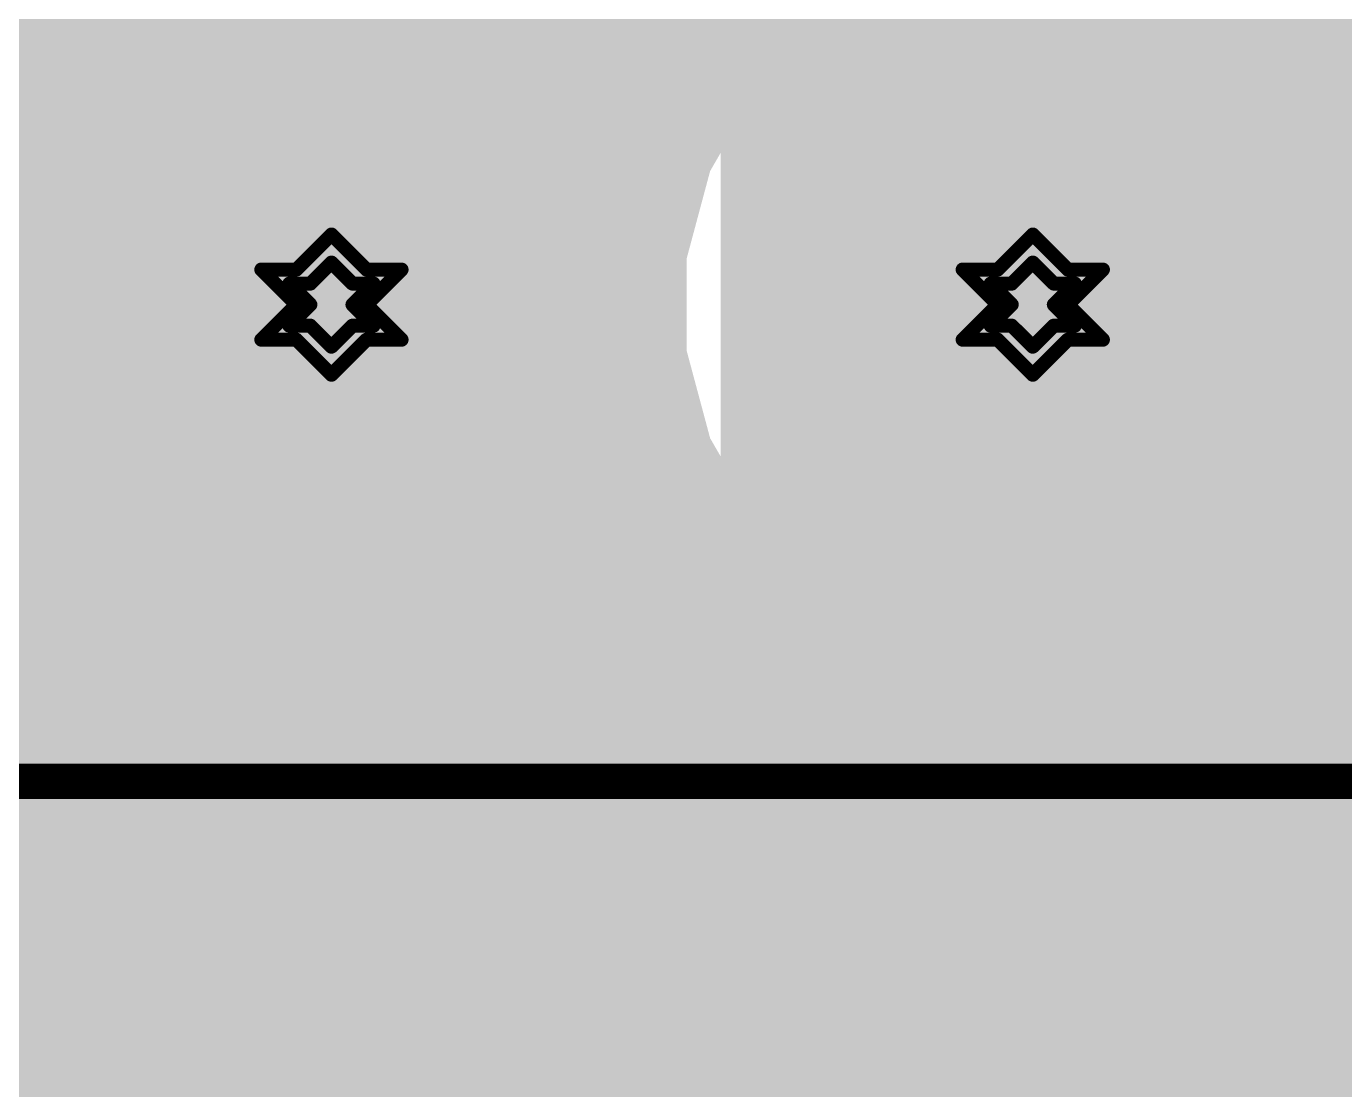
# Model space of a CAD drawing. Header units: inches. Extents: x 68 to 568, y 3 to 460.
# Drawn here: x 234.137 to 238.912, y 280.189 to 284.041 of the extents above; entities that cross this region are included whole.
import ezdxf

# ---------------------------------------------------------------- set-up
doc = ezdxf.new("R2010")
doc.units = ezdxf.units.IN
for name, color, linetype in [('Bottom Layer', 5, 'Continuous'), ('Bottom Solder', 6, 'Continuous'), ('Drill Drawing', 1, 'Continuous'), ('Layer 1', 16, 'Continuous'), ('Layer 2', 76, 'Continuous'), ('Multi-Layer', 9, 'Continuous'), ('Pad Holes', 156, 'Continuous'), ('Top Layer', 1, 'Continuous'), ('Top Overlay', 2, 'Continuous'), ('Top Solder', 216, 'Continuous')]:
    doc.layers.add(name, color=color, linetype=linetype)

# ---------------------------------------------------------------- blocks, each defined once
blk = doc.blocks.new('TO_220_3_539')
at = {"layer": 'Bottom Layer'}
h = blk.add_hatch(color=5, dxfattribs=at)
edge = h.paths.add_edge_path()
edge.add_arc((0, 0), 1, 0, 360)
h = blk.add_hatch(color=5, dxfattribs=at)
edge = h.paths.add_edge_path()
edge.add_arc((2.54, 0), 1, 0, 360)
at = {"layer": 'Bottom Solder'}
h = blk.add_hatch(color=6, dxfattribs=at)
edge = h.paths.add_edge_path()
edge.add_arc((0, 0), 1.0508, 0, 360)
h = blk.add_hatch(color=6, dxfattribs=at)
edge = h.paths.add_edge_path()
edge.add_arc((2.54, 0), 1.0508, 0, 360)
at = {"layer": 'Layer 1'}
h = blk.add_hatch(color=16, dxfattribs=at)
edge = h.paths.add_edge_path()
edge.add_arc((0, 0), 1, 0, 360)
h = blk.add_hatch(color=16, dxfattribs=at)
edge = h.paths.add_edge_path()
edge.add_arc((2.54, 0), 1, 0, 360)
at = {"layer": 'Layer 2'}
h = blk.add_hatch(color=76, dxfattribs=at)
edge = h.paths.add_edge_path()
edge.add_arc((0, 0), 1, 0, 360)
h = blk.add_hatch(color=76, dxfattribs=at)
edge = h.paths.add_edge_path()
edge.add_arc((2.54, 0), 1, 0, 360)
at = {"layer": 'Multi-Layer'}
h = blk.add_hatch(color=9, dxfattribs=at)
edge = h.paths.add_edge_path()
edge.add_arc((0, 0), 1, 0, 360)
h = blk.add_hatch(color=9, dxfattribs=at)
edge = h.paths.add_edge_path()
edge.add_arc((2.54, 0), 1, 0, 360)
at = {"layer": 'Pad Holes'}
h = blk.add_hatch(color=7, dxfattribs=at)
edge = h.paths.add_edge_path()
edge.add_arc((0, 0), 0.6, 0, 360)
h = blk.add_hatch(color=7, dxfattribs=at)
edge = h.paths.add_edge_path()
edge.add_arc((2.54, 0), 0.6, 0, 360)
at = {"layer": 'Top Layer'}
h = blk.add_hatch(color=1, dxfattribs=at)
edge = h.paths.add_edge_path()
edge.add_arc((0, 0), 1, 0, 360)
h = blk.add_hatch(color=1, dxfattribs=at)
edge = h.paths.add_edge_path()
edge.add_arc((2.54, 0), 1, 0, 360)
at = {"layer": 'Top Solder'}
h = blk.add_hatch(color=216, dxfattribs=at)
edge = h.paths.add_edge_path()
edge.add_arc((0, 0), 1.0508, 0, 360)
h = blk.add_hatch(color=216, dxfattribs=at)
edge = h.paths.add_edge_path()
edge.add_arc((2.54, 0), 1.0508, 0, 360)
at = {"layer": 'Top Overlay'}
blk.add_lwpolyline([(-5.0038, -1.7272, 0.127, 0.127, 0), (5.0292, -1.7272, 0.127, 0.127, 0)], format="xyseb", dxfattribs=at)

msp = doc.modelspace()

# ---------------------------------------------------------------- hatches: boundary and pattern name
at = {"layer": 'Bottom Layer'}
h = msp.add_hatch(color=5, dxfattribs=at)
h.paths.add_polyline_path([(234.823, 310.2102), (271.399, 310.2102), (297.0465, 310.2102), (300.6787, 306.578), (300.6787, 293.5986), (297.4586, 290.3785), (297.3259, 290.2458), (297.3259, 290.2458), (297.3259, 290.2458), (272.4404, 290.2458), (241.6048, 290.2458), (241.6048, 280.0096), (234.1091, 280.0096), (234.1091, 285.75), (228.346, 285.75), (228.346, 273.6977), (223.1644, 268.5161), (223.1644, 258.0132), (214.7062, 258.0132), (214.7062, 286.8931), (214.7062, 315.087), (214.7062, 319.3034), (234.823, 319.3034)])
h.paths.add_polyline_path([(222.651, 315.8748), (222.157, 315.8748), (221.6724, 315.7784), (221.216, 315.5894), (220.8052, 315.3149), (220.4559, 314.9656), (220.1814, 314.5548), (219.9924, 314.0984), (219.896, 313.6138), (219.896, 313.1198), (219.9924, 312.6352), (220.1814, 312.1788), (220.4559, 311.768), (220.8052, 311.4187), (221.216, 311.1442), (221.6724, 310.9552), (222.157, 310.8588), (222.651, 310.8588), (223.1356, 310.9552), (223.592, 311.1442), (224.0028, 311.4187), (224.3521, 311.768), (224.6266, 312.1788), (224.8156, 312.6352), (224.912, 313.1198), (224.912, 313.6138), (224.8156, 314.0984), (224.6266, 314.5548), (224.3521, 314.9656), (224.0028, 315.3149), (223.592, 315.5894), (223.1356, 315.7784)], flags=0)
h.paths.add_polyline_path([(287.9385, 301.4484), (287.458, 301.3958), (286.997, 301.2505), (286.5732, 301.0179), (286.2029, 300.7072), (285.9003, 300.3302), (285.6771, 299.9015), (285.5418, 299.4374), (285.4997, 298.9558), (285.5523, 298.4753), (285.6977, 298.0143), (285.9302, 297.5905), (286.2409, 297.2202), (286.6179, 296.9176), (287.0467, 296.6944), (287.5108, 296.5591), (287.9923, 296.517), (288.4728, 296.5696), (288.9339, 296.715), (289.3577, 296.9475), (289.728, 297.2582), (290.0305, 297.6352), (290.2537, 298.064), (290.389, 298.5281), (290.4311, 299.0096), (290.3785, 299.4901), (290.2331, 299.9512), (290.0006, 300.375), (289.6899, 300.7453), (289.3129, 301.0478), (288.8842, 301.271), (288.4201, 301.4063)], flags=0)
h.paths.add_polyline_path([(222.651, 289.2302), (222.1569, 289.2302), (221.6724, 289.1338), (221.216, 288.9448), (220.8052, 288.6703), (220.4559, 288.321), (220.1814, 287.9102), (219.9923, 287.4538), (219.896, 286.9692), (219.896, 286.4752), (219.9923, 285.9906), (220.1814, 285.5342), (220.4559, 285.1234), (220.8052, 284.7741), (221.216, 284.4996), (221.6724, 284.3106), (222.1569, 284.2142), (222.651, 284.2142), (223.1355, 284.3106), (223.5919, 284.4996), (224.0027, 284.7741), (224.352, 285.1234), (224.6265, 285.5342), (224.8156, 285.9906), (224.9119, 286.4752), (224.9119, 286.9692), (224.8156, 287.4538), (224.6265, 287.9102), (224.352, 288.321), (224.0027, 288.6703), (223.5919, 288.9448), (223.1355, 289.1338)], flags=0)
h.paths.add_polyline_path([(237.9472, 284.2867), (237.617, 284.2867), (237.2981, 284.2012), (237.0121, 284.0361), (236.7787, 283.8027), (236.6136, 283.5167), (236.5281, 283.1978), (236.5281, 282.8676), (236.6136, 282.5487), (236.7787, 282.2627), (237.0121, 282.0292), (237.2981, 281.8641), (237.617, 281.7787), (237.9472, 281.7787), (238.2661, 281.8641), (238.5521, 282.0292), (238.7856, 282.2627), (238.9507, 282.5487), (239.0361, 282.8676), (239.0361, 283.1978), (238.9507, 283.5167), (238.7856, 283.8027), (238.5521, 284.0361), (238.2661, 284.2012)], flags=0)
at = {"layer": 'Top Layer'}
msp.add_hatch(color=1, dxfattribs=at).paths.add_polyline_path([(247.1724, 284.3106), (247.6569, 284.2142), (248.151, 284.2142), (248.6152, 284.3065), (248.6837, 284.2935), (248.8184, 284.2035), (248.8184, 250.5202), (223.7131, 250.5202), (223.7131, 252.8824), (244.575, 252.8824), (244.575, 277.9776), (235.6231, 277.9776), (235.6231, 279.9334), (236.6518, 279.9334), (236.6518, 284.4546), (246.8247, 284.4546)])

# ---------------------------------------------------------------- linework, layer by layer
at = {"layer": 'Drill Drawing'}
for points in [[(235.1151, 283.1597, 0.0508, 0.0508, 0), (235.2421, 283.2867, 0.0508, 0.0508, 0)], [(235.2421, 283.2867, 0.0508, 0.0508, 0), (235.3691, 283.1597, 0.0508, 0.0508, 0)], [(237.6551, 283.1597, 0.0508, 0.0508, 0), (237.7821, 283.2867, 0.0508, 0.0508, 0)], [(237.7821, 283.2867, 0.0508, 0.0508, 0), (237.9091, 283.1597, 0.0508, 0.0508, 0)], [(234.9881, 283.1597, 0.0508, 0.0508, 0), (235.1151, 283.0327, 0.0508, 0.0508, 0)], [(234.9881, 283.1597, 0.0508, 0.0508, 0), (235.1151, 283.1597, 0.0508, 0.0508, 0)], [(235.1659, 283.1089, 0.0508, 0.0508, 0), (235.2421, 283.1851, 0.0508, 0.0508, 0)], [(235.2421, 283.1851, 0.0508, 0.0508, 0), (235.3183, 283.1089, 0.0508, 0.0508, 0)], [(235.3691, 283.1597, 0.0508, 0.0508, 0), (235.4961, 283.1597, 0.0508, 0.0508, 0)], [(235.3691, 283.0327, 0.0508, 0.0508, 0), (235.4961, 283.1597, 0.0508, 0.0508, 0)], [(237.5281, 283.1597, 0.0508, 0.0508, 0), (237.6551, 283.0327, 0.0508, 0.0508, 0)], [(237.5281, 283.1597, 0.0508, 0.0508, 0), (237.6551, 283.1597, 0.0508, 0.0508, 0)], [(237.7059, 283.1089, 0.0508, 0.0508, 0), (237.7821, 283.1851, 0.0508, 0.0508, 0)], [(237.7821, 283.1851, 0.0508, 0.0508, 0), (237.8583, 283.1089, 0.0508, 0.0508, 0)], [(237.9091, 283.1597, 0.0508, 0.0508, 0), (238.0361, 283.1597, 0.0508, 0.0508, 0)], [(237.9091, 283.0327, 0.0508, 0.0508, 0), (238.0361, 283.1597, 0.0508, 0.0508, 0)], [(235.0897, 283.1089, 0.0508, 0.0508, 0), (235.1659, 283.0327, 0.0508, 0.0508, 0)], [(235.0897, 283.1089, 0.0508, 0.0508, 0), (235.1659, 283.1089, 0.0508, 0.0508, 0)], [(235.3183, 283.1089, 0.0508, 0.0508, 0), (235.3945, 283.1089, 0.0508, 0.0508, 0)], [(235.3183, 283.0327, 0.0508, 0.0508, 0), (235.3945, 283.1089, 0.0508, 0.0508, 0)], [(237.6297, 283.1089, 0.0508, 0.0508, 0), (237.7059, 283.0327, 0.0508, 0.0508, 0)], [(237.6297, 283.1089, 0.0508, 0.0508, 0), (237.7059, 283.1089, 0.0508, 0.0508, 0)], [(237.8583, 283.1089, 0.0508, 0.0508, 0), (237.9345, 283.1089, 0.0508, 0.0508, 0)], [(237.8583, 283.0327, 0.0508, 0.0508, 0), (237.9345, 283.1089, 0.0508, 0.0508, 0)], [(234.9881, 282.9057, 0.0508, 0.0508, 0), (235.1151, 283.0327, 0.0508, 0.0508, 0)], [(235.0897, 282.9565, 0.0508, 0.0508, 0), (235.1659, 283.0327, 0.0508, 0.0508, 0)], [(235.3183, 283.0327, 0.0508, 0.0508, 0), (235.3945, 282.9565, 0.0508, 0.0508, 0)], [(235.3691, 283.0327, 0.0508, 0.0508, 0), (235.4961, 282.9057, 0.0508, 0.0508, 0)], [(237.5281, 282.9057, 0.0508, 0.0508, 0), (237.6551, 283.0327, 0.0508, 0.0508, 0)], [(237.6297, 282.9565, 0.0508, 0.0508, 0), (237.7059, 283.0327, 0.0508, 0.0508, 0)], [(237.8583, 283.0327, 0.0508, 0.0508, 0), (237.9345, 282.9565, 0.0508, 0.0508, 0)], [(237.9091, 283.0327, 0.0508, 0.0508, 0), (238.0361, 282.9057, 0.0508, 0.0508, 0)], [(235.0897, 282.9565, 0.0508, 0.0508, 0), (235.1659, 282.9565, 0.0508, 0.0508, 0)], [(235.1659, 282.9565, 0.0508, 0.0508, 0), (235.2421, 282.8803, 0.0508, 0.0508, 0)], [(235.2421, 282.8803, 0.0508, 0.0508, 0), (235.3183, 282.9565, 0.0508, 0.0508, 0)], [(235.3183, 282.9565, 0.0508, 0.0508, 0), (235.3945, 282.9565, 0.0508, 0.0508, 0)], [(237.6297, 282.9565, 0.0508, 0.0508, 0), (237.7059, 282.9565, 0.0508, 0.0508, 0)], [(237.7059, 282.9565, 0.0508, 0.0508, 0), (237.7821, 282.8803, 0.0508, 0.0508, 0)], [(237.7821, 282.8803, 0.0508, 0.0508, 0), (237.8583, 282.9565, 0.0508, 0.0508, 0)], [(237.8583, 282.9565, 0.0508, 0.0508, 0), (237.9345, 282.9565, 0.0508, 0.0508, 0)], [(234.9881, 282.9057, 0.0508, 0.0508, 0), (235.1151, 282.9057, 0.0508, 0.0508, 0)], [(235.1151, 282.9057, 0.0508, 0.0508, 0), (235.2421, 282.7787, 0.0508, 0.0508, 0)], [(235.2421, 282.7787, 0.0508, 0.0508, 0), (235.3691, 282.9057, 0.0508, 0.0508, 0)], [(235.3691, 282.9057, 0.0508, 0.0508, 0), (235.4961, 282.9057, 0.0508, 0.0508, 0)], [(237.5281, 282.9057, 0.0508, 0.0508, 0), (237.6551, 282.9057, 0.0508, 0.0508, 0)], [(237.6551, 282.9057, 0.0508, 0.0508, 0), (237.7821, 282.7787, 0.0508, 0.0508, 0)], [(237.7821, 282.7787, 0.0508, 0.0508, 0), (237.9091, 282.9057, 0.0508, 0.0508, 0)], [(237.9091, 282.9057, 0.0508, 0.0508, 0), (238.0361, 282.9057, 0.0508, 0.0508, 0)]]:
    msp.add_lwpolyline(points, format="xyseb", dxfattribs=at)
for points in [[(235.2294, 283.2867, 0.0254, 0.0254, 1), (235.2548, 283.2867, 0.0254, 0.0254, 1)], [(235.2294, 283.2867, 0.0254, 0.0254, 1), (235.2548, 283.2867, 0.0254, 0.0254, 1)], [(237.7694, 283.2867, 0.0254, 0.0254, 1), (237.7948, 283.2867, 0.0254, 0.0254, 1)], [(237.7694, 283.2867, 0.0254, 0.0254, 1), (237.7948, 283.2867, 0.0254, 0.0254, 1)], [(234.9754, 283.1597, 0.0254, 0.0254, 1), (235.0008, 283.1597, 0.0254, 0.0254, 1)], [(234.9754, 283.1597, 0.0254, 0.0254, 1), (235.0008, 283.1597, 0.0254, 0.0254, 1)], [(235.1024, 283.1597, 0.0254, 0.0254, 1), (235.1278, 283.1597, 0.0254, 0.0254, 1)], [(235.1024, 283.1597, 0.0254, 0.0254, 1), (235.1278, 283.1597, 0.0254, 0.0254, 1)], [(235.2294, 283.1851, 0.0254, 0.0254, 1), (235.2548, 283.1851, 0.0254, 0.0254, 1)], [(235.2294, 283.1851, 0.0254, 0.0254, 1), (235.2548, 283.1851, 0.0254, 0.0254, 1)], [(235.3564, 283.1597, 0.0254, 0.0254, 1), (235.3818, 283.1597, 0.0254, 0.0254, 1)], [(235.3564, 283.1597, 0.0254, 0.0254, 1), (235.3818, 283.1597, 0.0254, 0.0254, 1)], [(235.4834, 283.1597, 0.0254, 0.0254, 1), (235.5088, 283.1597, 0.0254, 0.0254, 1)], [(235.4834, 283.1597, 0.0254, 0.0254, 1), (235.5088, 283.1597, 0.0254, 0.0254, 1)], [(237.5154, 283.1597, 0.0254, 0.0254, 1), (237.5408, 283.1597, 0.0254, 0.0254, 1)], [(237.5154, 283.1597, 0.0254, 0.0254, 1), (237.5408, 283.1597, 0.0254, 0.0254, 1)], [(237.6424, 283.1597, 0.0254, 0.0254, 1), (237.6678, 283.1597, 0.0254, 0.0254, 1)], [(237.6424, 283.1597, 0.0254, 0.0254, 1), (237.6678, 283.1597, 0.0254, 0.0254, 1)], [(237.7694, 283.1851, 0.0254, 0.0254, 1), (237.7948, 283.1851, 0.0254, 0.0254, 1)], [(237.7694, 283.1851, 0.0254, 0.0254, 1), (237.7948, 283.1851, 0.0254, 0.0254, 1)], [(237.8964, 283.1597, 0.0254, 0.0254, 1), (237.9218, 283.1597, 0.0254, 0.0254, 1)], [(237.8964, 283.1597, 0.0254, 0.0254, 1), (237.9218, 283.1597, 0.0254, 0.0254, 1)], [(238.0234, 283.1597, 0.0254, 0.0254, 1), (238.0488, 283.1597, 0.0254, 0.0254, 1)], [(238.0234, 283.1597, 0.0254, 0.0254, 1), (238.0488, 283.1597, 0.0254, 0.0254, 1)], [(235.077, 283.1089, 0.0254, 0.0254, 1), (235.1024, 283.1089, 0.0254, 0.0254, 1)], [(235.077, 283.1089, 0.0254, 0.0254, 1), (235.1024, 283.1089, 0.0254, 0.0254, 1)], [(235.1532, 283.1089, 0.0254, 0.0254, 1), (235.1786, 283.1089, 0.0254, 0.0254, 1)], [(235.1532, 283.1089, 0.0254, 0.0254, 1), (235.1786, 283.1089, 0.0254, 0.0254, 1)], [(235.3056, 283.1089, 0.0254, 0.0254, 1), (235.331, 283.1089, 0.0254, 0.0254, 1)], [(235.3056, 283.1089, 0.0254, 0.0254, 1), (235.331, 283.1089, 0.0254, 0.0254, 1)], [(235.3818, 283.1089, 0.0254, 0.0254, 1), (235.4072, 283.1089, 0.0254, 0.0254, 1)], [(235.3818, 283.1089, 0.0254, 0.0254, 1), (235.4072, 283.1089, 0.0254, 0.0254, 1)], [(237.617, 283.1089, 0.0254, 0.0254, 1), (237.6424, 283.1089, 0.0254, 0.0254, 1)], [(237.617, 283.1089, 0.0254, 0.0254, 1), (237.6424, 283.1089, 0.0254, 0.0254, 1)], [(237.6932, 283.1089, 0.0254, 0.0254, 1), (237.7186, 283.1089, 0.0254, 0.0254, 1)], [(237.6932, 283.1089, 0.0254, 0.0254, 1), (237.7186, 283.1089, 0.0254, 0.0254, 1)], [(237.8456, 283.1089, 0.0254, 0.0254, 1), (237.871, 283.1089, 0.0254, 0.0254, 1)], [(237.8456, 283.1089, 0.0254, 0.0254, 1), (237.871, 283.1089, 0.0254, 0.0254, 1)], [(237.9218, 283.1089, 0.0254, 0.0254, 1), (237.9472, 283.1089, 0.0254, 0.0254, 1)], [(237.9218, 283.1089, 0.0254, 0.0254, 1), (237.9472, 283.1089, 0.0254, 0.0254, 1)], [(235.1024, 283.0327, 0.0254, 0.0254, 1), (235.1278, 283.0327, 0.0254, 0.0254, 1)], [(235.1024, 283.0327, 0.0254, 0.0254, 1), (235.1278, 283.0327, 0.0254, 0.0254, 1)], [(235.1532, 283.0327, 0.0254, 0.0254, 1), (235.1786, 283.0327, 0.0254, 0.0254, 1)], [(235.1532, 283.0327, 0.0254, 0.0254, 1), (235.1786, 283.0327, 0.0254, 0.0254, 1)], [(235.3056, 283.0327, 0.0254, 0.0254, 1), (235.331, 283.0327, 0.0254, 0.0254, 1)], [(235.3056, 283.0327, 0.0254, 0.0254, 1), (235.331, 283.0327, 0.0254, 0.0254, 1)], [(235.3564, 283.0327, 0.0254, 0.0254, 1), (235.3818, 283.0327, 0.0254, 0.0254, 1)], [(235.3564, 283.0327, 0.0254, 0.0254, 1), (235.3818, 283.0327, 0.0254, 0.0254, 1)], [(237.6424, 283.0327, 0.0254, 0.0254, 1), (237.6678, 283.0327, 0.0254, 0.0254, 1)], [(237.6424, 283.0327, 0.0254, 0.0254, 1), (237.6678, 283.0327, 0.0254, 0.0254, 1)], [(237.6932, 283.0327, 0.0254, 0.0254, 1), (237.7186, 283.0327, 0.0254, 0.0254, 1)], [(237.6932, 283.0327, 0.0254, 0.0254, 1), (237.7186, 283.0327, 0.0254, 0.0254, 1)], [(237.8456, 283.0327, 0.0254, 0.0254, 1), (237.871, 283.0327, 0.0254, 0.0254, 1)], [(237.8456, 283.0327, 0.0254, 0.0254, 1), (237.871, 283.0327, 0.0254, 0.0254, 1)], [(237.8964, 283.0327, 0.0254, 0.0254, 1), (237.9218, 283.0327, 0.0254, 0.0254, 1)], [(237.8964, 283.0327, 0.0254, 0.0254, 1), (237.9218, 283.0327, 0.0254, 0.0254, 1)], [(235.077, 282.9565, 0.0254, 0.0254, 1), (235.1024, 282.9565, 0.0254, 0.0254, 1)], [(235.077, 282.9565, 0.0254, 0.0254, 1), (235.1024, 282.9565, 0.0254, 0.0254, 1)], [(235.1532, 282.9565, 0.0254, 0.0254, 1), (235.1786, 282.9565, 0.0254, 0.0254, 1)], [(235.1532, 282.9565, 0.0254, 0.0254, 1), (235.1786, 282.9565, 0.0254, 0.0254, 1)], [(235.3056, 282.9565, 0.0254, 0.0254, 1), (235.331, 282.9565, 0.0254, 0.0254, 1)], [(235.3056, 282.9565, 0.0254, 0.0254, 1), (235.331, 282.9565, 0.0254, 0.0254, 1)], [(235.3818, 282.9565, 0.0254, 0.0254, 1), (235.4072, 282.9565, 0.0254, 0.0254, 1)], [(235.3818, 282.9565, 0.0254, 0.0254, 1), (235.4072, 282.9565, 0.0254, 0.0254, 1)], [(237.617, 282.9565, 0.0254, 0.0254, 1), (237.6424, 282.9565, 0.0254, 0.0254, 1)], [(237.617, 282.9565, 0.0254, 0.0254, 1), (237.6424, 282.9565, 0.0254, 0.0254, 1)], [(237.6932, 282.9565, 0.0254, 0.0254, 1), (237.7186, 282.9565, 0.0254, 0.0254, 1)], [(237.6932, 282.9565, 0.0254, 0.0254, 1), (237.7186, 282.9565, 0.0254, 0.0254, 1)], [(237.8456, 282.9565, 0.0254, 0.0254, 1), (237.871, 282.9565, 0.0254, 0.0254, 1)], [(237.8456, 282.9565, 0.0254, 0.0254, 1), (237.871, 282.9565, 0.0254, 0.0254, 1)], [(237.9218, 282.9565, 0.0254, 0.0254, 1), (237.9472, 282.9565, 0.0254, 0.0254, 1)], [(237.9218, 282.9565, 0.0254, 0.0254, 1), (237.9472, 282.9565, 0.0254, 0.0254, 1)], [(234.9754, 282.9057, 0.0254, 0.0254, 1), (235.0008, 282.9057, 0.0254, 0.0254, 1)], [(234.9754, 282.9057, 0.0254, 0.0254, 1), (235.0008, 282.9057, 0.0254, 0.0254, 1)], [(235.1024, 282.9057, 0.0254, 0.0254, 1), (235.1278, 282.9057, 0.0254, 0.0254, 1)], [(235.1024, 282.9057, 0.0254, 0.0254, 1), (235.1278, 282.9057, 0.0254, 0.0254, 1)], [(235.3564, 282.9057, 0.0254, 0.0254, 1), (235.3818, 282.9057, 0.0254, 0.0254, 1)], [(235.3564, 282.9057, 0.0254, 0.0254, 1), (235.3818, 282.9057, 0.0254, 0.0254, 1)], [(235.4834, 282.9057, 0.0254, 0.0254, 1), (235.5088, 282.9057, 0.0254, 0.0254, 1)], [(235.4834, 282.9057, 0.0254, 0.0254, 1), (235.5088, 282.9057, 0.0254, 0.0254, 1)], [(237.5154, 282.9057, 0.0254, 0.0254, 1), (237.5408, 282.9057, 0.0254, 0.0254, 1)], [(237.5154, 282.9057, 0.0254, 0.0254, 1), (237.5408, 282.9057, 0.0254, 0.0254, 1)], [(237.6424, 282.9057, 0.0254, 0.0254, 1), (237.6678, 282.9057, 0.0254, 0.0254, 1)], [(237.6424, 282.9057, 0.0254, 0.0254, 1), (237.6678, 282.9057, 0.0254, 0.0254, 1)], [(237.8964, 282.9057, 0.0254, 0.0254, 1), (237.9218, 282.9057, 0.0254, 0.0254, 1)], [(237.8964, 282.9057, 0.0254, 0.0254, 1), (237.9218, 282.9057, 0.0254, 0.0254, 1)], [(238.0234, 282.9057, 0.0254, 0.0254, 1), (238.0488, 282.9057, 0.0254, 0.0254, 1)], [(238.0234, 282.9057, 0.0254, 0.0254, 1), (238.0488, 282.9057, 0.0254, 0.0254, 1)], [(235.2294, 282.8803, 0.0254, 0.0254, 1), (235.2548, 282.8803, 0.0254, 0.0254, 1)], [(235.2294, 282.8803, 0.0254, 0.0254, 1), (235.2548, 282.8803, 0.0254, 0.0254, 1)], [(237.7694, 282.8803, 0.0254, 0.0254, 1), (237.7948, 282.8803, 0.0254, 0.0254, 1)], [(237.7694, 282.8803, 0.0254, 0.0254, 1), (237.7948, 282.8803, 0.0254, 0.0254, 1)], [(235.2294, 282.7787, 0.0254, 0.0254, 1), (235.2548, 282.7787, 0.0254, 0.0254, 1)], [(235.2294, 282.7787, 0.0254, 0.0254, 1), (235.2548, 282.7787, 0.0254, 0.0254, 1)], [(237.7694, 282.7787, 0.0254, 0.0254, 1), (237.7948, 282.7787, 0.0254, 0.0254, 1)], [(237.7694, 282.7787, 0.0254, 0.0254, 1), (237.7948, 282.7787, 0.0254, 0.0254, 1)]]:
    msp.add_lwpolyline(points, format="xyseb", close=True, dxfattribs=at)

# ---------------------------------------------------------------- block references
msp.add_blockref('TO_220_3_539', (235.2421, 283.0327))

doc.saveas('drawing.dxf')
